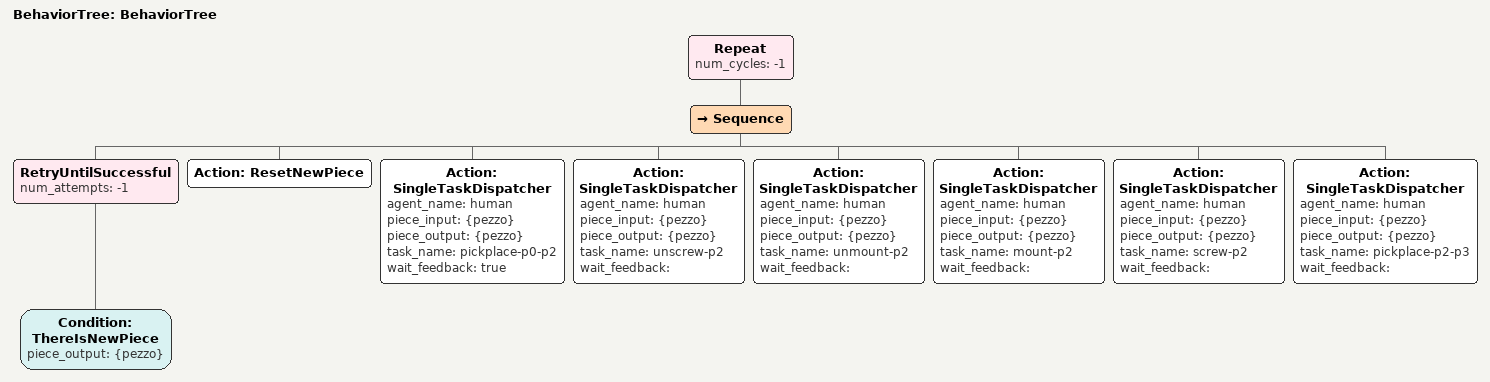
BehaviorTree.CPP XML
<?xml version="1.0"?>
<root main_tree_to_execute="BehaviorTree">
    <BehaviorTree ID="BehaviorTree">
        <Repeat num_cycles="-1">
            <Sequence>
                <RetryUntilSuccessful num_attempts="-1">
                    <Condition ID="ThereIsNewPiece" piece_output="{pezzo}"/>
                </RetryUntilSuccessful>
                <Action ID="ResetNewPiece"/>
                <Action ID="SingleTaskDispatcher" agent_name="human" piece_input="{pezzo}" piece_output="{pezzo}" task_name="pickplace-p0-p2" wait_feedback="true"/>
                <Action ID="SingleTaskDispatcher" agent_name="human" piece_input="{pezzo}" piece_output="{pezzo}" task_name="unscrew-p2" wait_feedback=""/>
                <Action ID="SingleTaskDispatcher" agent_name="human" piece_input="{pezzo}" piece_output="{pezzo}" task_name="unmount-p2" wait_feedback=""/>
                <Action ID="SingleTaskDispatcher" agent_name="human" piece_input="{pezzo}" piece_output="{pezzo}" task_name="mount-p2" wait_feedback=""/>
                <Action ID="SingleTaskDispatcher" agent_name="human" piece_input="{pezzo}" piece_output="{pezzo}" task_name="screw-p2" wait_feedback=""/>
                <Action ID="SingleTaskDispatcher" agent_name="human" piece_input="{pezzo}" piece_output=" {pezzo}" task_name="pickplace-p2-p3" wait_feedback=""/>
            </Sequence>
        </Repeat>
    </BehaviorTree>
</root>
